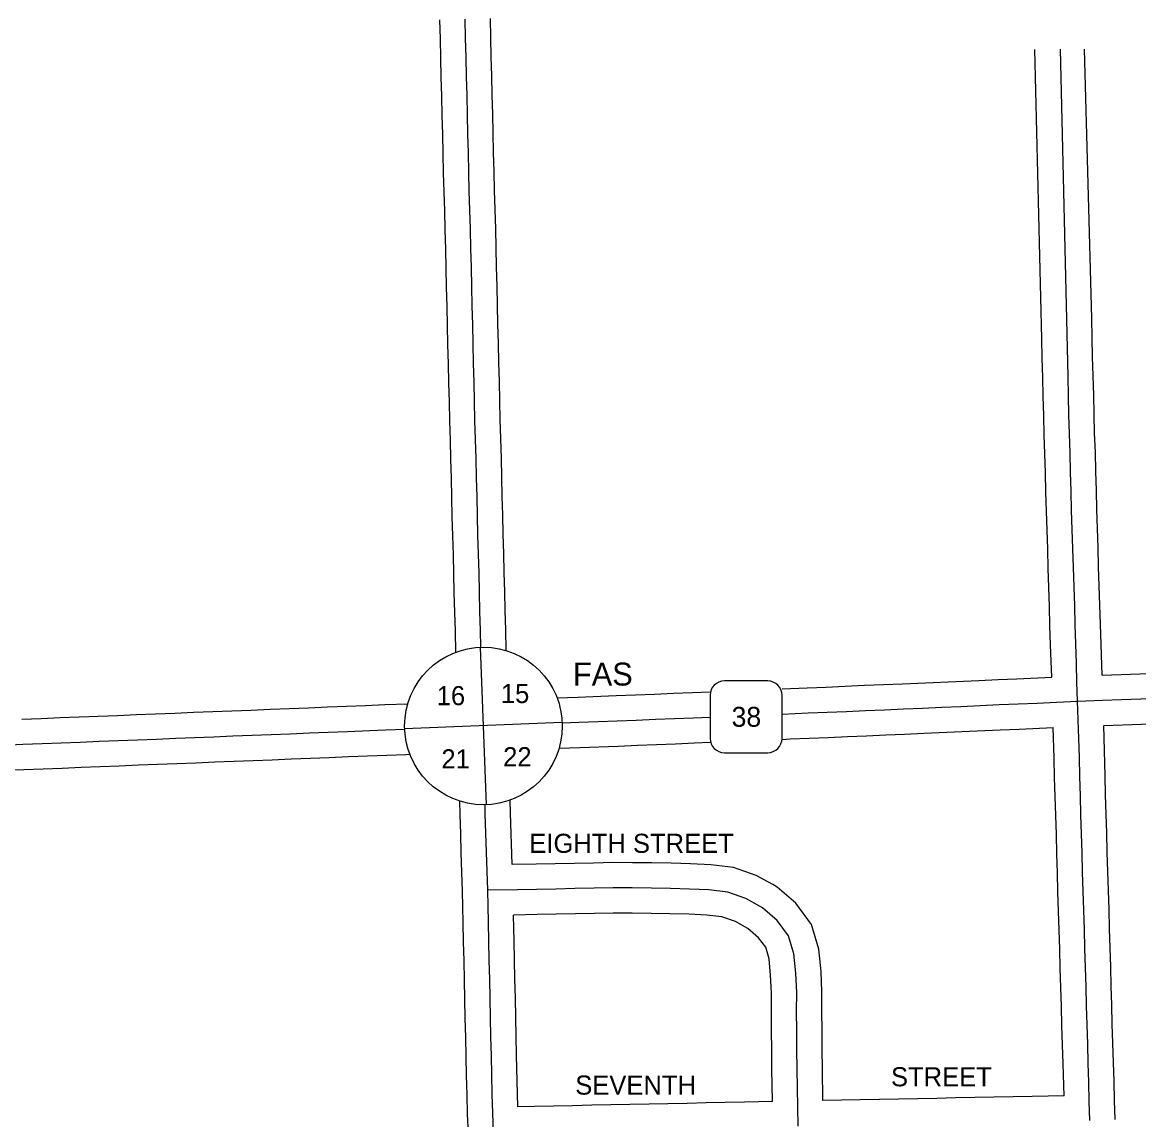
# Model space of a CAD drawing. Extents: x 1958108 to 2320935, y 15676069 to 16284877.
# Drawn here: x 2182328 to 2183788, y 15855424 to 15856860 of the extents above; entities that cross this region are included whole.
import ezdxf

# ---------------------------------------------------------------- set-up
doc = ezdxf.new("R2010")
doc.units = 0
for name, color, linetype in [('L1', 7, 'Continuous'), ('L18', 7, 'Continuous'), ('L19', 7, 'Continuous'), ('L20', 7, 'Continuous'), ('L21', 7, 'Continuous'), ('L23', 7, 'Continuous'), ('L3', 7, 'Continuous'), ('L8', 7, 'Continuous'), ('L9', 7, 'Continuous')]:
    doc.layers.add(name, color=color, linetype=linetype)

msp = doc.modelspace()

# ---------------------------------------------------------------- linework, layer by layer
at = {"layer": 'L1'}
for points in [[(2182895.2, 15856036), (2182894.5, 15856063.4), (2182893.7, 15856088.3), (2182893.1, 15856113.5), (2182892.5, 15856138.5), (2182891.9, 15856163.3), (2182891, 15856188.3), (2182890.4, 15856213.5), (2182889.8, 15856238.5), (2182889.2, 15856263.5), (2182888.6, 15856288.4), (2182888, 15856313.3), (2182887.2, 15856338.3), (2182886.6, 15856363.4), (2182886, 15856388.4), (2182885.4, 15856413.4), (2182884.8, 15856438.4), (2182884.2, 15856463.4), (2182883.6, 15856488.4), (2182883, 15856513.4), (2182882.4, 15856538.4), (2182881.8, 15856563.4), (2182881.2, 15856588.4), (2182880.6, 15856613.2), (2182879.7, 15856638.2), (2182879.1, 15856663.3), (2182878.5, 15856688.4), (2182877.9, 15856713.3), (2182877.3, 15856738.3), (2182876.7, 15856763.3), (2182876.1, 15856788.3), (2182875.5, 15856813.3), (2182874.9, 15856838.3), (2182874.3, 15856863.3)], [(2182961.1, 15856038.1), (2182960.5, 15856065.3), (2182959.6, 15856090.3), (2182959, 15856115.1), (2182958.4, 15856140.1), (2182957.8, 15856165.2), (2182957, 15856190.2), (2182956.4, 15856215), (2182955.8, 15856240.1), (2182955.2, 15856265), (2182954.6, 15856290), (2182954, 15856315.2), (2182953.1, 15856340.2), (2182952.5, 15856365), (2182952, 15856390), (2182951.4, 15856415), (2182950.8, 15856440), (2182950.2, 15856465), (2182949.6, 15856490), (2182949, 15856515), (2182948.4, 15856540), (2182947.8, 15856565), (2182947.2, 15856589.9), (2182946.5, 15856615.1), (2182945.7, 15856640.1), (2182945.1, 15856664.9), (2182944.5, 15856689.9), (2182943.9, 15856714.9), (2182943.3, 15856739.9), (2182942.7, 15856764.9), (2182942.1, 15856789.9), (2182941.5, 15856814.9), (2182940.9, 15856839.9), (2182940.3, 15856864.9)]]:
    msp.add_lwpolyline(points, dxfattribs=at)
at = {"layer": 'L18'}
for points in [[(2183674.5, 15856003.3), (2183673.1, 15856045.5), (2183672.2, 15856070.6), (2183671.6, 15856095.7), (2183670.8, 15856120.5), (2183670, 15856145.6), (2183669.4, 15856170.6), (2183668.5, 15856195.4), (2183667.6, 15856220.6), (2183667, 15856245.6), (2183666.2, 15856270.6), (2183665.6, 15856295.6), (2183664.8, 15856320.5), (2183664.1, 15856345.7), (2183663.5, 15856370.7), (2183663, 15856395.5), (2183662.1, 15856420.5), (2183661.5, 15856445.7), (2183652.4, 15856824.3)], [(2183740.5, 15856006), (2183738.2, 15856072.5), (2183737.6, 15856097.6), (2183736.8, 15856122.7), (2183735.9, 15856147.5), (2183735.3, 15856172.5), (2183734.5, 15856197.7), (2183733.6, 15856222.5), (2183733, 15856247.5), (2183732.2, 15856272.5), (2183731.6, 15856297.5), (2183730.7, 15856322.5), (2183730.1, 15856347.3), (2183729.5, 15856372.3), (2183728.9, 15856397.4), (2183728.1, 15856422.4), (2183727.5, 15856447.2), (2183726.9, 15856472.3), (2183717.6, 15856825)], [(2183321.9, 15855988), (2183354.5, 15855989.3), (2183379.4, 15855990.4), (2183404.4, 15855991.5), (2183429.5, 15855992.6), (2183454.5, 15855993.6), (2183479.2, 15855994.7), (2183579.3, 15855999.1), (2183604.3, 15856000.2), (2183629.1, 15856001.3), (2183674.5, 15856003.3)], [(2183740.5, 15856006), (2183790, 15856007.8), (2183816, 15856008.3), (2183842.1, 15856007.8), (2183868.1, 15856006.5), (2183893.5, 15856004.5), (2183918.4, 15856002.2), (2183943.2, 15856000.3), (2183968.5, 15855998.2), (2183993.6, 15855995.8), (2184019, 15855993.1), (2184093.5, 15855983.7)], [(2183027.6, 15855976.2), (2183054.8, 15855977.2), (2183104.8, 15855979.2), (2183129.9, 15855980.2), (2183154.9, 15855981.2), (2183179.6, 15855982.2), (2183204.6, 15855983.2), (2183227.8, 15855984.1)], [(2182327.5, 15855948.4), (2182352.5, 15855949.3), (2182377.5, 15855950.3), (2182402.3, 15855951.4), (2182427.3, 15855952.3), (2182452.3, 15855953.3), (2182477.3, 15855954.3), (2182502.3, 15855955.3), (2182527.4, 15855956.3), (2182552.1, 15855957.3), (2182577.1, 15855958.3), (2182602.2, 15855959.3), (2182627.2, 15855960.3), (2182652.2, 15855961.3), (2182677.2, 15855962.3), (2182702.2, 15855963.3), (2182727, 15855964.3), (2182752, 15855965.2), (2182777, 15855966.2), (2182802.1, 15855967.3), (2182832.3, 15855968.4)], [(2183742.7, 15855940), (2183791.9, 15855941.8), (2183816, 15855942.3), (2183839.8, 15855941.8), (2183863.8, 15855940.6), (2183887.9, 15855938.7), (2183912.9, 15855936.4), (2183938, 15855934.5), (2183962.7, 15855932.5), (2183987, 15855930.1), (2184011.5, 15855927.5), (2184035.7, 15855924.5), (2184060.6, 15855921.2), (2184094.2, 15855916.8)], [(2183757.6, 15855424.5), (2183756.7, 15855449.3), (2183756.1, 15855474.3), (2183755.3, 15855499.3), (2183754.7, 15855524.3), (2183753.8, 15855549.3), (2183753.2, 15855574.2), (2183752.4, 15855599.2), (2183751.8, 15855624.2), (2183750.9, 15855649.2), (2183750.3, 15855674.2), (2183749.5, 15855699.4), (2183748.6, 15855724.2), (2183748, 15855749.2), (2183747.2, 15855774.2), (2183746.6, 15855799.2), (2183745.7, 15855824.2), (2183745.1, 15855849.2), (2183744.3, 15855874.1), (2183742.7, 15855940)], [(2183321.9, 15855921.9), (2183332.2, 15855922.4), (2183357.2, 15855923.4), (2183382.3, 15855924.5), (2183407.3, 15855925.6), (2183432.3, 15855926.6), (2183457.4, 15855927.7), (2183482.1, 15855928.8), (2183507.2, 15855929.9), (2183607.3, 15855934.3), (2183632, 15855935.4), (2183676.4, 15855937.3)], [(2183690.7, 15855455.7), (2183689.3, 15855497.4), (2183688.7, 15855522.4), (2183687.9, 15855547.4), (2183687.2, 15855572.3), (2183686.4, 15855597.3), (2183685.8, 15855622.3), (2183685, 15855647.3), (2183684.4, 15855672.3), (2183683.5, 15855697.1), (2183682.7, 15855722.3), (2183682.1, 15855747.3), (2183681.2, 15855772.2), (2183680.6, 15855797.3), (2183679.8, 15855822.2), (2183679.2, 15855847.2), (2183678.3, 15855872.2), (2183677.7, 15855897.2), (2183676.4, 15855937.3)], [(2183030.2, 15855910.2), (2183057.4, 15855911.3), (2183107.4, 15855913.2), (2183132.5, 15855914.2), (2183157.5, 15855915.2), (2183182.3, 15855916.2), (2183207.3, 15855917.2), (2183227.8, 15855918.1)], [(2182305.1, 15855881.4), (2182330.1, 15855882.4), (2182355.1, 15855883.4), (2182380.1, 15855884.4), (2182404.9, 15855885.4), (2182429.9, 15855886.4), (2182454.9, 15855887.4), (2182479.9, 15855888.4), (2182505, 15855889.4), (2182530, 15855890.4), (2182554.8, 15855891.4), (2182579.8, 15855892.4), (2182604.8, 15855893.4), (2182629.8, 15855894.3), (2182654.8, 15855895.3), (2182679.8, 15855896.3), (2182704.9, 15855897.3), (2182729.6, 15855898.3), (2182754.6, 15855899.3), (2182779.7, 15855900.3), (2182804.7, 15855901.3), (2182829.7, 15855902.3), (2182834.9, 15855902.5)], [(2182903.8, 15855723.3), (2182903, 15855748.3), (2182902.1, 15855773.4), (2182901.5, 15855798.4), (2182900.7, 15855823.4), (2182900.2, 15855841)], [(2182968.9, 15855758), (2182966.6, 15855825.3), (2182966.2, 15855842.3)], [(2183375.2, 15855449.5), (2183374.6, 15855491.3), (2183374.3, 15855516.1), (2183374.2, 15855541.1), (2183373.8, 15855565.9), (2183374, 15855591.5), (2183372.8, 15855618.2), (2183369.8, 15855647.5), (2183360.4, 15855679.7), (2183339.8, 15855707.5), (2183315.3, 15855728.5), (2183309.6, 15855731.8), (2183288, 15855743.9), (2183258.4, 15855754.2), (2183228.8, 15855757.9), (2183202.1, 15855759), (2183176.7, 15855759.8), (2183151.3, 15855760.2), (2183126.1, 15855760.5), (2183100.6, 15855760.6), (2183075.2, 15855760.1), (2183050.2, 15855759.6), (2183025.2, 15855759.1), (2183000.2, 15855758.6), (2182968.9, 15855758)], [(2182911.5, 15855406.4), (2182910.4, 15855431.7), (2182909.8, 15855457), (2182909.2, 15855482), (2182908.6, 15855507), (2182908, 15855532), (2182907.4, 15855557.2), (2182907, 15855582.1), (2182906.4, 15855607), (2182905.8, 15855632), (2182905.2, 15855657), (2182904.6, 15855682), (2182903.8, 15855723.7)], [(2183309.2, 15855448.2), (2183308.6, 15855490.3), (2183308.3, 15855515.5), (2183308.2, 15855540.5), (2183307.8, 15855565.7), (2183308, 15855590.2), (2183306.9, 15855613.4), (2183304.8, 15855634.8), (2183300.4, 15855649.9), (2183291.2, 15855662.2), (2183277.1, 15855674.3), (2183277, 15855674.4), (2183260.8, 15855683.5), (2183243.2, 15855689.6), (2183223.4, 15855692.1), (2183199.7, 15855693), (2183175, 15855693.8), (2183150.4, 15855694.2), (2183125.7, 15855694.5), (2183101.1, 15855694.6), (2183076.5, 15855694.1), (2183051.5, 15855693.6), (2183026.5, 15855693.1), (2183001.5, 15855692.6), (2182970.4, 15855692.1)], [(2182976.2, 15855441.3), (2182974.6, 15855508.6), (2182974, 15855533.6), (2182973.4, 15855558.4), (2182973, 15855583.4), (2182972.4, 15855608.5), (2182971.8, 15855633.6), (2182971.2, 15855658.5), (2182970.4, 15855692.1)], [(2183309.2, 15855448.2), (2183272.7, 15855447.4), (2183247.6, 15855446.8), (2183222.6, 15855446.3), (2183197.6, 15855445.7), (2183172.6, 15855445.2), (2183147.8, 15855444.7), (2183122.8, 15855444.1), (2183097.9, 15855443.6), (2183072.8, 15855443.1), (2183047.8, 15855442.5), (2183022.9, 15855442), (2182998, 15855441.6), (2182976.2, 15855441.3)], [(2183690.7, 15855455.7), (2183648.9, 15855454.8), (2183623.9, 15855454.3), (2183598.8, 15855453.8), (2183573.8, 15855453.2), (2183548.8, 15855452.7), (2183524.1, 15855452.2), (2183499.1, 15855451.7), (2183474.1, 15855451.2), (2183449.1, 15855450.7), (2183424.1, 15855450.3), (2183375.2, 15855449.5)]]:
    msp.add_lwpolyline(points, dxfattribs=at)
at = {"layer": 'L20'}
for points in [[(2183321.9, 15855955), (2183355.8, 15855956.4), (2183380.9, 15855957.4), (2183405.9, 15855958.5), (2183430.9, 15855959.6), (2183455.9, 15855960.7), (2183480.7, 15855961.8), (2183505.7, 15855962.9), (2183530.7, 15855964), (2183555.8, 15855965.1), (2183580.8, 15855966.2), (2183605.8, 15855967.3), (2183630.6, 15855968.4), (2183655.6, 15855969.4), (2183680.6, 15855970.5), (2183708.4, 15855971.7)], [(2183708.4, 15855971.7), (2183740.9, 15855973), (2183765.9, 15855973.9), (2183791, 15855974.8), (2183816, 15855975.3), (2183841, 15855974.8), (2183865.9, 15855973.5), (2183890.7, 15855971.6), (2183915.6, 15855969.3), (2183940.6, 15855967.4), (2183965.6, 15855965.3), (2183990.3, 15855963), (2184015.2, 15855960.3), (2184040, 15855957.2), (2184064.9, 15855953.9), (2184089.6, 15855950.7), (2184126.5, 15855945.8)], [(2183034.3, 15855943.4), (2183056.1, 15855944.3), (2183081.1, 15855945.2), (2183106.1, 15855946.2), (2183131.1, 15855947.2), (2183156.2, 15855948.2), (2183180.9, 15855949.2), (2183206, 15855950.2), (2183227.8, 15855951.1)], [(2182782.6, 15855933.4), (2182803.4, 15855934.3), (2182828.2, 15855935.2)]]:
    msp.add_lwpolyline(points, dxfattribs=at)
at = {"layer": 'L21'}
for p, q in [((2183303.1, 15855998.4), (2183246.6, 15855998.4)), ((2183227.8, 15855979.6), (2183227.8, 15855923.1)), ((2183321.9, 15855923.1), (2183321.9, 15855979.6)), ((2183246.6, 15855904.3), (2183303.1, 15855904.3))]:
    msp.add_line(p, q, dxfattribs=at)
msp.add_lwpolyline([(2182303.7, 15855914.4), (2182328.8, 15855915.4), (2182353.8, 15855916.4), (2182378.8, 15855917.4), (2182403.6, 15855918.4), (2182428.6, 15855919.4), (2182453.6, 15855920.4), (2182478.6, 15855921.3), (2182503.6, 15855922.3), (2182528.7, 15855923.3), (2182553.4, 15855924.3), (2182578.5, 15855925.3), (2182603.5, 15855926.3), (2182628.5, 15855927.3), (2182653.5, 15855928.3), (2182678.5, 15855929.3), (2182703.6, 15855930.3), (2182728.3, 15855931.3), (2182753.4, 15855932.3), (2182782.6, 15855933.4)], dxfattribs=at)
for centre, start, end in [((2183246.5, 15855979.6), 90, 180), ((2183303, 15855979.6), 0, 90), ((2183246.5, 15855923.2), 180, 270), ((2183303, 15855923.2), 270, 0)]:
    msp.add_arc(centre, 18.8, start, end, dxfattribs=at)
at = {"layer": 'L3'}
for points in [[(2182928, 15856042.5), (2182927.5, 15856064.3), (2182926.6, 15856089.3), (2182926, 15856114.3), (2182925.5, 15856139.3), (2182924.9, 15856164.3), (2182924, 15856189.3), (2182923.4, 15856214.2), (2182922.8, 15856239.3), (2182922.2, 15856264.2), (2182921.6, 15856289.2), (2182921, 15856314.2), (2182920.1, 15856339.2), (2182919.5, 15856364.2), (2182919, 15856389.2), (2182918.4, 15856414.2), (2182917.8, 15856439.2), (2182917.2, 15856464.2), (2182916.6, 15856489.2), (2182916, 15856514.2), (2182915.4, 15856539.2), (2182914.8, 15856564.2), (2182914.2, 15856589.2), (2182913.6, 15856614.2), (2182912.7, 15856639.2), (2182912.1, 15856664.1), (2182911.5, 15856689.1), (2182910.9, 15856714.1), (2182910.3, 15856739.1), (2182909.7, 15856764.1), (2182909.1, 15856789.1), (2182908.5, 15856814.1), (2182907.9, 15856839.1), (2182907.3, 15856864.1)], [(2183708.4, 15855971.7), (2183707.5, 15855996.6), (2183706.9, 15856021.6), (2183706.1, 15856046.6), (2183705.2, 15856071.6), (2183704.6, 15856096.6), (2183703.8, 15856121.6), (2183702.9, 15856146.6), (2183702.3, 15856171.6), (2183701.5, 15856196.6), (2183700.6, 15856221.5), (2183700, 15856246.5), (2183699.2, 15856271.5), (2183698.6, 15856296.5), (2183697.7, 15856321.5), (2183697.1, 15856346.5), (2183696.5, 15856371.5), (2183696, 15856396.5), (2183686.2, 15856824.7)], [(2183724.6, 15855423.4), (2183723.7, 15855448.3), (2183723.1, 15855473.3), (2183722.3, 15855498.3), (2183721.7, 15855523.3), (2183720.8, 15855548.3), (2183720.2, 15855573.3), (2183719.4, 15855598.3), (2183718.8, 15855623.3), (2183718, 15855648.3), (2183717.4, 15855673.3), (2183716.5, 15855698.3), (2183715.6, 15855723.2), (2183715, 15855748.2), (2183714.2, 15855773.2), (2183713.6, 15855798.2), (2183712.8, 15855823.2), (2183712.1, 15855848.2), (2183711.3, 15855873.2), (2183710.7, 15855898.2), (2183709.9, 15855923.2), (2183708.4, 15855971.7)], [(2182936.8, 15855724.4), (2182935.9, 15855749.4), (2182935.1, 15855774.4), (2182934.5, 15855799.3), (2182933.6, 15855824.3), (2182933.4, 15855836.2)], [(2183342.7, 15855415.8), (2183342.3, 15855440.8), (2183342, 15855465.8), (2183341.6, 15855490.8), (2183341.3, 15855515.8), (2183341.2, 15855540.8), (2183340.8, 15855565.8), (2183341, 15855590.8), (2183339.9, 15855615.8), (2183337.3, 15855641.2), (2183330.4, 15855664.8), (2183315.5, 15855684.9), (2183296.2, 15855701.4), (2183293.3, 15855703.1), (2183274.4, 15855713.7), (2183250.8, 15855721.9), (2183226.1, 15855725), (2183200.9, 15855726), (2183175.9, 15855726.8), (2183150.9, 15855727.2), (2183125.9, 15855727.5), (2183100.9, 15855727.6), (2183075.9, 15855727.1), (2183050.9, 15855726.6), (2183025.8, 15855726.1), (2183000.8, 15855725.6), (2182975.8, 15855725.2), (2182936.8, 15855724.4)], [(2182944.5, 15855407.8), (2182943.4, 15855432.8), (2182942.8, 15855457.8), (2182942.2, 15855482.8), (2182941.6, 15855507.8), (2182941, 15855532.8), (2182940.4, 15855557.8), (2182940, 15855582.8), (2182939.4, 15855607.7), (2182938.8, 15855632.8), (2182938.2, 15855657.7), (2182937.6, 15855682.8), (2182936.8, 15855724.4)]]:
    msp.add_lwpolyline(points, dxfattribs=at)
at = {"layer": 'L8'}
for p, q in [((2182935.4, 15855836.3), (2182927.2, 15856042.4)), ((2182828.1, 15855936.2), (2183034.3, 15855944.4))]:
    msp.add_line(p, q, dxfattribs=at)
msp.add_circle((2182931.2, 15855939.4), 103.1, dxfattribs=at)

# ---------------------------------------------------------------- texts
at = {"layer": 'L19'}
for s, p in [('16', (2182870.1, 15855966.6)), ('15', (2182954, 15855969.4)), ('22', (2182957, 15855886.7)), ('21', (2182876.2, 15855883.9))]:
    msp.add_text(s, height=25, dxfattribs=at).set_placement(p)
at = {"layer": 'L21'}
msp.add_text('38', height=26, dxfattribs=at).set_placement((2183255.8, 15855938.4))
at = {"layer": 'L23'}
msp.add_text('FAS', height=30.05, dxfattribs=at).set_placement((2183048.3, 15855992.3))
at = {"layer": 'L9'}
for s, p in [('EIGHTH STREET', (2182991.2, 15855773.4)), ('STREET', (2183464.3, 15855468)), ('SEVENTH', (2183051.3, 15855457.1))]:
    msp.add_text(s, height=25, dxfattribs=at).set_placement(p)

doc.saveas('drawing.dxf')
